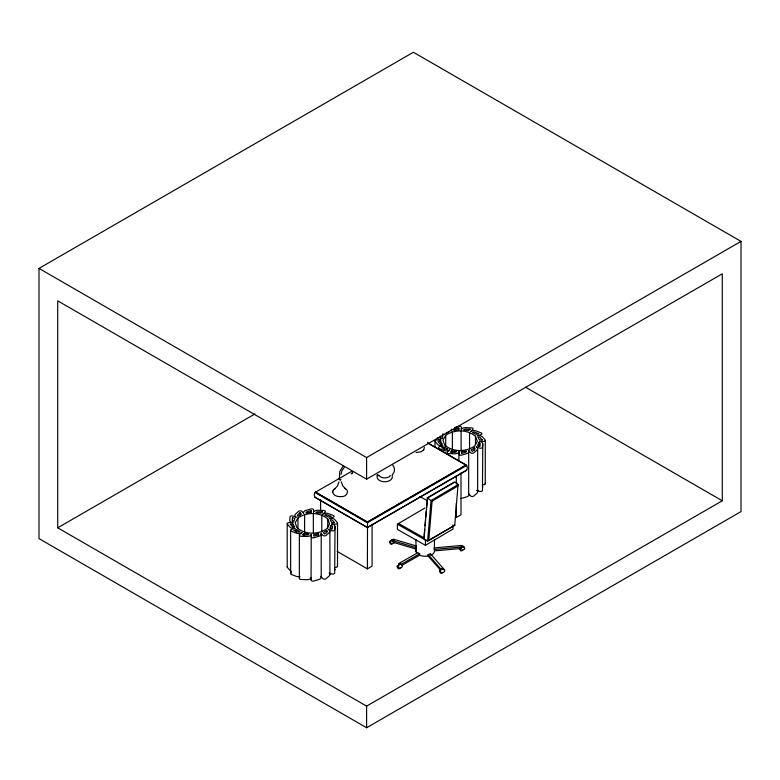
<?xml version="1.0" encoding="UTF-8"?>
<svg xmlns="http://www.w3.org/2000/svg" width="780" height="780" viewBox="0 0 780 780"><rect width="100%" height="100%" fill="white"/><g stroke="black" fill="none" stroke-linecap="round" stroke-linejoin="round"><path stroke-width="1.17" d="M339.29 479.524L339.729 471.52L343.044 466.284M434.44 539.818L434.421 551.46A9.262 5.353 0 0 1 431.681 554.755M423.979 536.796C422.711 538.97 426.748 541.798 428.503 540.755A1.511 1.297 -60.3 0 0 428.766 540.433L432.091 501.14L458.016 485.94A1.511 1.297 -60.3 0 0 458.201 485.56C458.503 483.395 454.077 480.694 452.722 483.054M332.719 491.985L333.177 490.474M341.006 474.396L341.854 470.788L344.263 467.503M424.183 535.402L424.7 529.367M425.002 525.749L425.519 519.724M425.724 517.306L426.231 511.28M426.533 507.663L427.05 501.628M424.018 538.571L427.44 498.147L454.457 482.215M454.75 525.184L458.055 484.633L431.038 500.565L427.615 540.989L454.867 525.223L428.766 540.433M292.519 517.627L292.266 520.231A1.726 0.994 0 0 0 293.904 521.284L294.84 518.505L292.519 517.627L292.519 521.235M311.044 510.578L310.898 512.167L306.248 513.094A1.726 0.994 0 0 1 307.018 511.748L311.044 510.578L311.044 512.977M320.98 576.498A4.29 2.477 0 0 1 318.864 579.53L313.814 581.002A1.901 1.092 0 0 1 311.064 579.959L311.249 534.427A4.29 2.477 0 0 1 306.793 536.445L301.148 536.26A1.901 1.092 0 0 1 299.666 534.563L301.957 532.535M311.064 579.959L311.249 577.658A4.29 2.477 0 0 1 306.793 579.676L301.148 579.491A1.901 1.092 0 0 1 299.666 577.795M322.784 514.205L322.91 514.108A4.29 2.477 0 0 1 328.517 513.649L333.245 515.434A1.901 1.092 0 0 1 333.06 517.335L329.521 518.388A4.29 2.477 0 0 1 334.766 519.617L337.311 522.532A1.901 1.092 0 0 1 335.517 524.121L331.529 524.014A4.29 2.477 0 0 1 335.01 526.578L334.698 529.844A1.901 1.092 0 0 1 331.763 530.702L328.399 529.454A4.29 2.477 0 0 1 329.189 532.691L326.098 535.421A1.901 1.092 0 0 1 322.813 535.314L320.98 533.267A4.29 2.477 0 0 1 318.864 536.299L313.814 537.771A1.901 1.092 0 0 1 311.064 536.728M335.01 526.578L334.698 573.076A1.901 1.092 0 0 1 331.763 573.934L329.131 572.939M458.815 427.947L458.659 429.546L454.019 430.462A1.726 0.994 0 0 1 454.779 429.117L458.815 427.947L458.815 430.345M458.825 460.102L459.01 451.796A4.29 2.477 0 0 1 454.555 453.814L448.909 453.628A1.901 1.092 0 0 1 447.427 451.932L449.728 449.904M454.642 427.508L458.679 426.328A1.901 1.092 0 0 1 461.438 427.372L461.243 429.673A4.29 2.477 0 0 1 465.699 427.654L471.354 427.84A1.901 1.092 0 0 1 472.836 429.536L470.681 431.476A4.29 2.477 0 0 1 476.278 431.018L481.016 432.812A1.901 1.092 0 0 1 480.831 434.704L477.282 435.757A4.29 2.477 0 0 1 482.527 436.985L485.082 439.901A1.901 1.092 0 0 1 483.278 441.49L479.3 441.382A4.29 2.477 0 0 1 482.781 443.947L482.459 447.213A1.901 1.092 0 0 1 479.524 448.071L476.171 446.823A4.29 2.477 0 0 1 476.96 450.06L473.86 452.79A1.901 1.092 0 0 1 470.574 452.683L468.751 450.635A4.29 2.477 0 0 1 466.625 453.668L461.575 455.14A1.901 1.092 0 0 1 458.825 454.096M482.781 443.947L482.459 490.444A1.901 1.092 0 0 1 479.524 491.302L476.892 490.308M466.05 470.496C467.63 470.233 467.727 465.299 465.972 465.094L367.399 522.005L315.627 492.112C313.901 492.326 313.765 497.152 315.539 497.513M377.198 475.634C375.638 483.805 393.939 483.746 392.203 475.566M338.998 481.894L337.418 486.008L334.279 489.294M330.827 525.447L329.891 528.226L332.202 529.103L332.456 526.5A1.726 0.994 0 0 0 330.827 525.447L330.827 529.045M478.598 442.816L477.652 445.594L479.973 446.472L480.226 443.869A1.726 0.994 0 0 0 478.598 442.816L478.598 446.413M351.439 473.099L351.331 473.86L352.141 473.538M297.97 517.92L295.181 522.805L297.005 527.846C305.243 534.797 317.977 534.768 326.761 528.811L329.55 523.926L327.727 518.885C319.488 511.933 306.755 511.963 297.97 517.92L297.97 528.83M445.731 435.289L442.952 440.173L444.766 445.214C453.005 452.166 465.748 452.137 474.523 446.18L477.311 441.295L475.498 436.254C467.259 429.302 454.516 429.331 445.731 435.289L445.731 446.199M423.715 449.904L424.33 447.389M377.237 475.566L378.007 474.494M352.433 473.226L352.735 471.89M333.947 489.528L335.283 488.592M333.119 490.542L333.996 489.469M442.738 567.84L441.997 568.678L440.378 568.523L428.132 554.531L430.511 553.858L442.738 567.84L442.738 569.293M434.431 550.885L461.263 548.486L462.014 546.195L460.853 545.522L434.031 547.921L434.44 549.071M423.774 449.845L421.405 451.678L416.091 452.536M392.243 474.747C395.041 472.358 395.275 467.747 392.671 465.124M300.154 512.665L297.677 514.849A1.726 0.994 0 0 0 298.174 516.233L301.402 514.098L300.154 512.665L300.154 515.073M322.764 514.196L325.065 512.167A1.901 1.092 0 0 0 323.583 510.471L317.938 510.286A4.29 2.477 0 0 0 313.482 512.304L313.667 510.003A1.901 1.092 0 0 0 310.918 508.96L305.867 510.432A4.29 2.477 0 0 0 303.752 513.464L301.918 511.417A1.901 1.092 0 0 0 298.633 511.309L295.532 514.039A4.29 2.477 0 0 0 296.322 517.276L292.968 516.029A1.901 1.092 0 0 0 290.033 516.886L289.712 520.153A4.29 2.477 0 0 0 293.202 522.717L289.214 522.61A1.901 1.092 0 0 0 287.41 524.199L289.965 527.114A4.29 2.477 0 0 0 295.21 528.343L291.661 529.396A1.901 1.092 0 0 0 291.476 531.287L296.215 533.081A4.29 2.477 0 0 0 301.811 532.623L301.938 532.525M303.947 533.481L302.425 534.817L306.94 534.963A1.726 0.994 0 0 0 308.763 534.027L303.947 533.481L303.947 535.889M451.708 450.85L450.197 452.185L454.701 452.332A1.726 0.994 0 0 0 456.524 451.396L451.708 450.85L451.708 453.258M449.709 449.894L449.582 449.992A4.29 2.477 0 0 1 443.976 450.45L439.247 448.656A1.901 1.092 0 0 1 439.433 446.764L442.972 445.712A4.29 2.477 0 0 1 437.726 444.483L435.181 441.568A1.901 1.092 0 0 1 436.985 439.978L440.963 440.086A4.29 2.477 0 0 1 437.482 437.522M449.163 431.467L445.945 433.602A1.726 0.994 0 0 1 445.458 433.329M326.557 530.498L323.329 532.633L324.577 534.056L327.054 531.882A1.726 0.994 0 0 0 326.557 530.498L326.557 532.896M474.318 447.866L471.101 450.002L472.348 451.425L474.815 449.251A1.726 0.994 0 0 0 474.318 447.866L474.318 450.265M451.708 483.649L427.089 497.874L432.091 501.228M426.055 539.731L425.47 540.072L425.461 545.347L397.4 529.376L397.4 524.179L424.944 507.975M425.461 545.269L452.995 529.064L452.995 524.911M39 268.408L413.4 52.25L741 241.391L741 511.592L366.6 727.75L39 538.609L39 268.408L366.6 457.548L741 241.391M57.72 527.807L366.6 706.134L722.28 500.779L722.28 273.809L366.6 479.164L57.72 300.836L57.72 527.807L254.855 413.985M351.536 471.383L314.983 492.482L367.399 522.746L466.615 465.465L427.664 442.972M314.983 497.191L367.399 527.456L466.615 470.174M466.333 470.457L367.399 527.572L315.266 497.474M337.243 551.441L367.399 568.854L372.079 566.153L372.079 524.228M401.544 564.125L398.765 564.632L398.522 563.706L417.778 552.659L419.64 553.751L419.64 555.204L401.544 565.578L401.544 564.125L419.64 553.751M444.073 447.067L441.607 447.788L445.38 449.212A1.726 0.994 0 0 0 447.779 448.929L444.073 447.067L444.073 449.465M296.312 529.698L293.836 530.419L297.619 531.843A1.726 0.994 0 0 0 300.007 531.56L296.312 529.698L296.312 532.096M341.679 496.577C346.525 497.133 350.308 490.298 344.594 488.251L345.579 488.923L342.703 485.755L341.269 481.786M440.378 568.523L440.378 569.985L428.132 555.994L427.508 556.12A9.262 5.353 0 0 1 419.806 555.292L419.64 555.204M451.571 430.95L451.513 430.833A4.29 2.477 0 0 1 451.493 429.234M468.683 450.518L468.663 493.76L470.574 495.914A1.901 1.092 0 0 0 473.86 496.022L476.96 493.291A4.29 2.477 0 0 0 476.911 490.542M318.474 533.637L313.833 534.553L313.677 536.152L317.714 534.983A1.726 0.994 0 0 0 318.474 533.637L318.474 536.035M315.373 492.141L367.399 522.171L466.216 465.124L427.723 442.894M434.431 549.432L461.263 547.033M340.187 480.031L340.899 479.3L340.08 480.031M341.659 496.577C338.344 496.967 332.972 496.022 332.709 491.897M440.739 441.587L437.98 441.49L440.017 443.82A1.726 0.994 0 0 0 442.338 444.259L440.739 441.587L440.739 445.185M292.978 524.218L290.209 524.121L292.247 526.451A1.726 0.994 0 0 0 294.577 526.89L292.978 524.218L292.978 527.816M416.52 546.049L393.539 539.224L392.067 539.653L392.301 541.983M392.301 540.53L416.462 547.755M416.462 549.208L393.773 542.471L393.773 541.018M442.494 434.06L444.093 434.645A4.29 2.477 0 0 1 443.342 434.158M398.59 523.487L424.427 538.112M397.4 524.179L425.47 540.072M525.457 387.143L722.28 500.779M419.923 496.499L427.196 500.701M463.827 547.199L464.159 547.385A2.652 1.589 -2.2 0 1 464.002 549.539A2.652 1.589 -2.2 0 1 460.434 549.725L460.102 549.529A2.652 1.589 -2.2 0 1 459.644 547.969M377.198 474.747L378.573 475.79M367.517 522.103L367.399 568.854M320.921 576.381L322.813 578.545A1.901 1.092 0 0 0 326.098 578.653L329.189 575.923A4.29 2.477 0 0 0 329.657 573.749M468.663 493.76L468.751 493.867A4.29 2.477 0 0 1 466.625 496.899L461.575 498.371A1.901 1.092 0 0 1 460.619 498.488M485.277 440.456L485.277 483.688M479.086 442.552L479.086 446.17M477.652 448.841L477.652 492.073M475.498 436.254L475.498 444.736M469.56 432.422L469.56 449.387M462.014 546.195L462.014 547.648M461.097 430.813L461.097 451.415M460.999 472.894L460.999 514.81L456.319 517.51L456.319 503.139M459.166 450.655L459.166 453.073M456.319 475.595L456.319 483.98M452.38 431.866L452.38 450.04M442.601 438.272L442.601 435.874L441.665 438.652A1.726 0.994 0 0 1 440.037 437.599M440.29 436.195L440.29 438.604M434.977 441.012L434.977 447.018M430.511 553.858L430.511 555.311M428.132 554.531L428.132 555.994M415.964 539.614L415.964 551.353M398.765 564.632L398.765 566.095M366.6 457.548L366.6 479.164M366.6 706.134L366.6 727.75M337.516 523.087L337.516 566.319M329.891 531.472L329.891 574.704M327.727 518.885L327.727 528.587M321.789 515.053L321.789 532.018M321.214 534.222L321.214 577.463M320.599 499.912L320.599 510.695M313.336 513.445L313.336 532.837M304.61 514.498L304.61 532.672M299.354 535.1L299.354 578.331M290.628 530.312L290.628 573.544M287.215 523.643L287.215 566.875M416.764 553.147A9.262 5.353 0 0 1 416.276 549.5M400.238 568.123A2.652 1.531 -60 0 1 397.819 567.733L397.81 567.362A2.652 1.531 -60 0 1 400.394 563.969M402.158 565.773A2.652 1.589 -2.2 0 1 401.193 567.655A2.652 1.589 -2.2 0 1 397.976 567.645L397.654 567.46A2.652 1.589 -2.2 0 1 397.381 565.646M393.978 540.238A2.652 1.531 -60 0 0 391.95 539.916A2.652 1.531 -60 0 0 390.322 542.899L390.331 543.27A2.652 1.531 -60 0 0 392.106 544.128M394.68 542.402A2.652 1.589 -2.2 0 1 390.488 543.182L390.166 542.987A2.652 1.589 -2.2 0 1 390.488 540.735M463.788 546.507A2.652 1.531 -60 0 1 463.983 547.102L464.002 547.472A2.652 1.531 -60 0 1 463.954 547.872M462.696 550.192A2.652 1.531 -60 0 1 460.278 549.812L460.258 549.442A2.652 1.531 -60 0 1 461.565 546.721A2.652 1.531 -60 0 1 463.613 546.283M444.142 569.868A2.652 1.589 -2.2 0 1 443.986 572.023A2.652 1.589 -2.2 0 1 440.417 572.208L440.086 572.013A2.652 1.589 -2.2 0 1 439.51 570.726M439.627 570.463A2.652 1.589 -2.2 0 1 440.417 569.761M443.44 569.527A2.652 1.589 -2.2 0 1 443.82 569.683L443.976 569.595A2.652 1.531 -60 0 0 442.036 568.834A2.652 1.531 -60 0 0 440.242 571.925L440.261 572.296A2.652 1.531 -60 0 0 442.357 572.949M390.263 475.439A5.743 3.315 0 0 1 384.725 477.896A5.743 3.315 0 0 1 379.177 475.439M337.311 565.763A1.901 1.092 0 0 1 335.517 567.352M299.978 576.576A4.29 2.477 0 0 1 296.215 576.313L291.476 574.529A1.901 1.092 0 0 1 291.389 572.725M287.362 566.504A1.901 1.092 0 0 0 287.41 567.431L289.965 570.346A4.29 2.477 0 0 0 291.447 571.301M334.932 569.166A4.29 2.477 0 0 1 335.01 569.809M485.082 483.132A1.901 1.092 0 0 1 483.278 484.721M482.323 485.93A4.29 2.477 0 0 1 482.781 487.178M461.604 451.922L461.448 453.521L465.475 452.351A1.726 0.994 0 0 0 466.245 451.006L461.604 451.922M322.306 511.914L320.785 513.25L315.968 512.704A1.726 0.994 0 0 1 317.791 511.768L322.306 511.914M470.067 429.283L468.546 430.619L463.729 430.072A1.726 0.994 0 0 1 465.562 429.136L470.067 429.283M478.657 433.68L476.18 434.401L472.485 432.539A1.726 0.994 0 0 1 474.874 432.256L478.657 433.68M330.886 516.311L328.419 517.033L324.714 515.17A1.726 0.994 0 0 1 327.113 514.888L330.886 516.311M482.284 439.978L479.515 439.881L477.925 437.209A1.726 0.994 0 0 1 480.246 437.648L482.284 439.978M334.513 522.61L331.753 522.512L330.154 519.841A1.726 0.994 0 0 1 332.485 520.279L334.513 522.61"/></g></svg>
